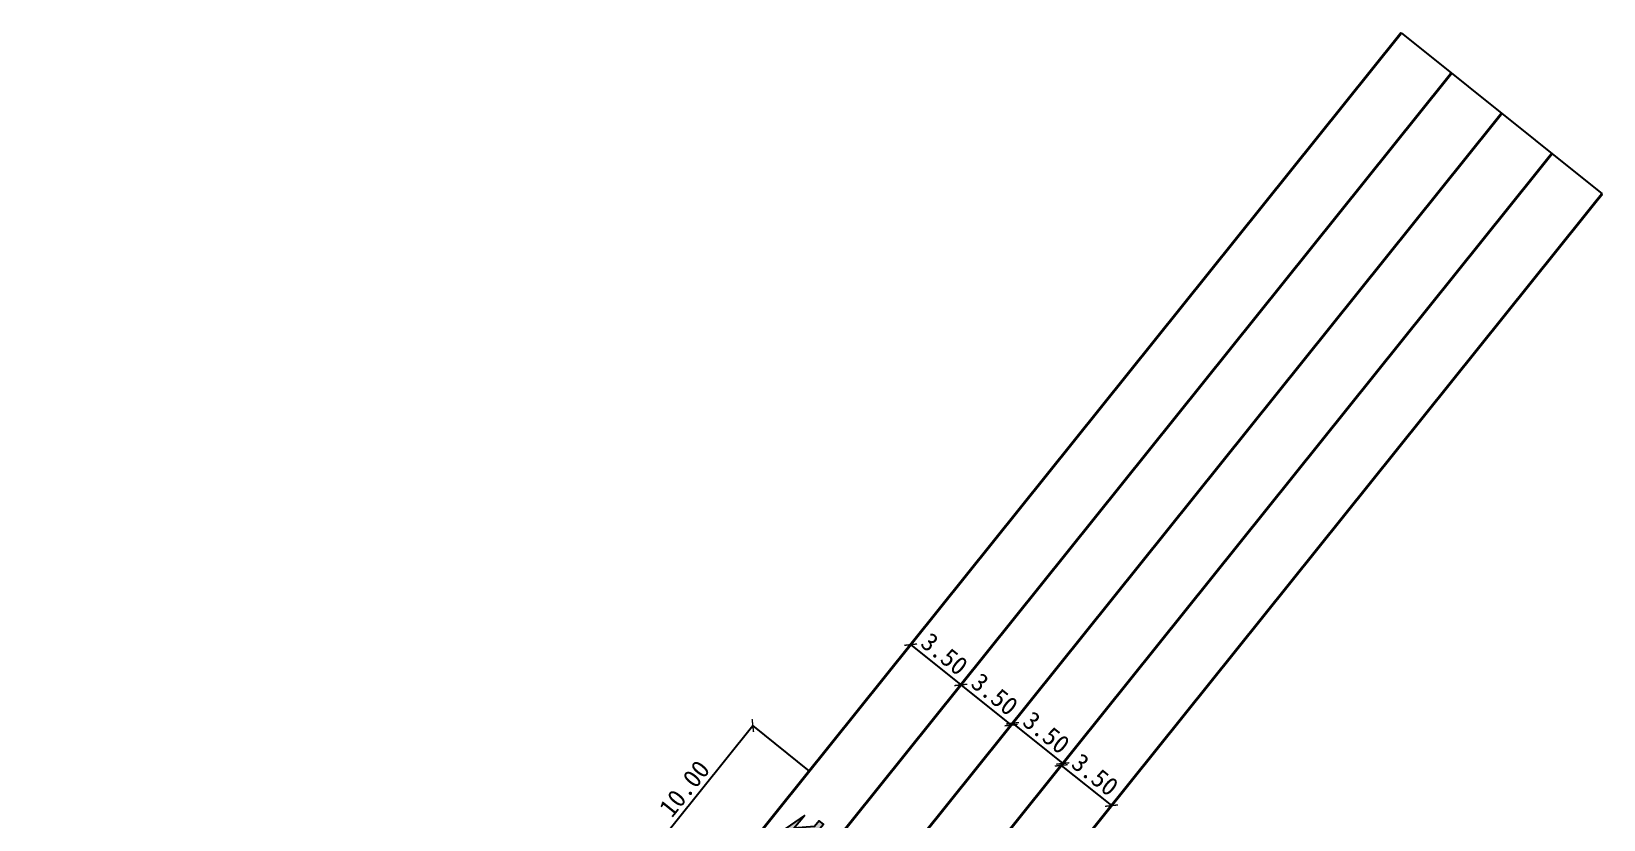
# Model space of a CAD drawing. Header units: millimetres. Extents: x 67546 to 67853, y 50670 to 50921.
# Drawn here: x 67707.3 to 67792.8, y 50860.3 to 50903.2 of the extents above; entities that cross this region are included whole.
import ezdxf

# ---------------------------------------------------------------- set-up
doc = ezdxf.new("R2010")
doc.units = ezdxf.units.MM
doc.linetypes.add('JTSS01', pattern=[6, 2, -4])
for name, color, linetype in [('@-地面图案', 7, 'Continuous'), ('@-标注', 7, 'Continuous'), ('@-注释', 7, 'Continuous'), ('@-辅助设计', 4, 'Continuous')]:
    doc.layers.add(name, color=color, linetype=linetype)
doc.layers.add('@-道路标线', color=7, linetype='Continuous', lineweight=0)
doc.layers.get('0').off()
doc.styles.add('--黑体', font='simhei.ttf')
doc.dimstyles.new('标志标注', dxfattribs={"dimtxt": 1, "dimasz": 0.5, "dimexe": 0, "dimexo": 0, "dimgap": 0.25, "dimtad": 1, "dimzin": 0, "dimdsep": 46, "dimtxsty": '--黑体', "dimblk": 'ARCHTICK', "dimcen": 0.09, "dimadec": 0, "dimazin": 0, "dimtfac": 1, "dimtix": 1, "dimtmove": 1, "dimatfit": 0, "dimfxl": 1, "dimtolj": 1, "dimtzin": 0, "dimarcsym": 0})

# ---------------------------------------------------------------- blocks, each defined once
blk = doc.blocks.new('_ARCHTICK')
at = {"color": 0, "linetype": 'ByBlock', "const_width": 0.15}
blk.add_lwpolyline([(-0.5, -0.5), (0.5, 0.5)], dxfattribs=at)
blk = doc.blocks.new('*D37')
at = {"layer": '@-注释', "color": 0, "lineweight": -2, "transparency": 16777216}
blk.add_line((67755.137, 50869.817), (67757.868, 50867.628), dxfattribs=at)
at = {"layer": 'Defpoints', "color": 0, "transparency": 16777216}
for p in [(67755.137, 50869.817), (67757.868, 50867.628), (67757.868, 50867.628)]:
    blk.add_point(p, dxfattribs=at)
at = {"layer": '@-注释', "color": 0, "lineweight": -2, "transparency": 16777216, "xscale": 0.5, "yscale": 0.5, "zscale": 0.5}
for p, rotation in [((67755.137, 50869.817), 141.2806203996327), ((67757.868, 50867.628), 321.2806203996327)]:
    blk.add_blockref('_ARCHTICK', p, dxfattribs=dict(at, rotation=rotation))
at = {"layer": '@-注释', "color": 0, "transparency": 16777216, "insert": (67756.975, 50869.312), "char_height": 1, "attachment_point": 5, "rotation": 321.28062, "style": '--黑体'}
blk.add_mtext('\\A1;3.50', dxfattribs=at)
blk = doc.blocks.new('*D38')
at = {"layer": '@-注释', "color": 0, "lineweight": -2, "transparency": 16777216}
blk.add_line((67757.868, 50867.628), (67760.599, 50865.439), dxfattribs=at)
at = {"layer": 'Defpoints', "color": 0, "transparency": 16777216}
for p in [(67757.868, 50867.628), (67760.599, 50865.439), (67760.599, 50865.439)]:
    blk.add_point(p, dxfattribs=at)
at = {"layer": '@-注释', "color": 0, "lineweight": -2, "transparency": 16777216, "xscale": 0.5, "yscale": 0.5, "zscale": 0.5}
for p, rotation in [((67757.868, 50867.628), 141.2806203994837), ((67760.599, 50865.439), 321.2806203994837)]:
    blk.add_blockref('_ARCHTICK', p, dxfattribs=dict(at, rotation=rotation))
at = {"layer": '@-注释', "color": 0, "transparency": 16777216, "insert": (67759.706, 50867.123), "char_height": 1, "attachment_point": 5, "rotation": 321.28062, "style": '--黑体'}
blk.add_mtext('\\A1;3.50', dxfattribs=at)
blk = doc.blocks.new('*D39')
at = {"layer": '@-注释', "color": 0, "lineweight": -2, "transparency": 16777216}
for p, q in [((67760.599, 50865.439), (67760.68, 50865.541)), ((67760.68, 50865.541), (67763.411, 50863.352)), ((67763.329, 50863.25), (67763.411, 50863.352))]:
    blk.add_line(p, q, dxfattribs=at)
at = {"layer": 'Defpoints', "color": 0, "transparency": 16777216}
for p in [(67760.599, 50865.439), (67763.329, 50863.25), (67763.411, 50863.352)]:
    blk.add_point(p, dxfattribs=at)
at = {"layer": '@-注释', "color": 0, "lineweight": -2, "transparency": 16777216, "xscale": 0.5, "yscale": 0.5, "zscale": 0.5}
for p, rotation in [((67760.68, 50865.541), 141.2806203998747), ((67763.411, 50863.352), 321.2806203998747)]:
    blk.add_blockref('_ARCHTICK', p, dxfattribs=dict(at, rotation=rotation))
at = {"layer": '@-注释', "color": 0, "transparency": 16777216, "insert": (67762.519, 50865.036), "char_height": 1, "attachment_point": 5, "rotation": 321.28062, "style": '--黑体'}
blk.add_mtext('\\A1;3.50', dxfattribs=at)
blk = doc.blocks.new('*D40')
at = {"layer": '@-注释', "color": 0, "lineweight": -2, "transparency": 16777216}
blk.add_line((67763.329, 50863.25), (67766.06, 50861.06), dxfattribs=at)
at = {"layer": 'Defpoints', "color": 0, "transparency": 16777216}
for p in [(67763.329, 50863.25), (67766.06, 50861.06), (67766.06, 50861.06)]:
    blk.add_point(p, dxfattribs=at)
at = {"layer": '@-注释', "color": 0, "lineweight": -2, "transparency": 16777216, "xscale": 0.5, "yscale": 0.5, "zscale": 0.5}
for p, rotation in [((67763.329, 50863.25), 141.2806203996327), ((67766.06, 50861.06), 321.2806203996327)]:
    blk.add_blockref('_ARCHTICK', p, dxfattribs=dict(at, rotation=rotation))
at = {"layer": '@-注释', "color": 0, "transparency": 16777216, "insert": (67765.167, 50862.745), "char_height": 1, "attachment_point": 5, "rotation": 321.28062, "style": '--黑体'}
blk.add_mtext('\\A1;3.50', dxfattribs=at)
blk = doc.blocks.new('6米直行加右转')
at = {"layer": '@-地面图案'}
blk.add_hatch(color=256, dxfattribs=at).paths.add_polyline_path([(1.6, -0.15), (3.6, -0.15), (3.6, -0.45), (6, 0), (3.6, 0.45), (3.6, 0.15), (0, 0.15), (0, -0.15), (0.4, -0.15), (1.2, -0.95), (0.3, -0.95), (1.8, -1.35), (3.4, -0.95), (2.4, -0.95)])
at = {"layer": '@-地面图案', "linetype": 'Continuous'}
blk.add_lwpolyline([(1.8, -1.35), (3.4, -0.95), (2.4, -0.95), (1.6, -0.15), (3.6, -0.15), (3.6, -0.45), (6, 0), (3.6, 0.45), (3.6, 0.15), (0, 0.15), (0, -0.15), (0.4, -0.15), (1.2, -0.95), (0.3, -0.95)], close=True, dxfattribs=at)
blk = doc.blocks.new('*D49')
at = {"layer": '@-标注', "color": 0, "lineweight": -2, "transparency": 16777216}
for p, q in [((67740.295, 50857.615), (67746.554, 50865.414)), ((67749.633, 50862.943), (67746.554, 50865.414)), ((67743.373, 50855.144), (67740.295, 50857.615))]:
    blk.add_line(p, q, dxfattribs=at)
at = {"layer": 'Defpoints', "color": 0, "transparency": 16777216}
for p in [(67746.554, 50865.414), (67749.633, 50862.943), (67743.373, 50855.144)]:
    blk.add_point(p, dxfattribs=at)
at = {"layer": '@-标注', "color": 0, "lineweight": -2, "transparency": 16777216, "xscale": 0.5, "yscale": 0.5, "zscale": 0.5}
for p, rotation in [((67746.554, 50865.414), 51.24882839221303), ((67740.295, 50857.615), 231.248828392213)]:
    blk.add_blockref('_ARCHTICK', p, dxfattribs=dict(at, rotation=rotation))
at = {"layer": '@-标注', "color": 0, "transparency": 16777216, "insert": (67742.835, 50861.987), "char_height": 1, "attachment_point": 5, "rotation": 51.24883, "style": '--黑体'}
blk.add_mtext('\\A1;10.00', dxfattribs=at)

msp = doc.modelspace()

# ---------------------------------------------------------------- linework, layer by layer
at = {"layer": '@-辅助设计'}
msp.add_lwpolyline([(67781.822, 50903.103), (67792.746, 50894.346)], dxfattribs=at)
at = {"layer": '@-道路标线', "color": 7, "linetype": 'Continuous', "const_width": 0.15, "flags": 128}
for points in [[(67743.373, 50855.144), (67781.822, 50903.103)], [(67754.296, 50846.387), (67792.746, 50894.346)]]:
    msp.add_lwpolyline(points, dxfattribs=at)
at = {"layer": '@-道路标线', "color": 7, "linetype": 'JTSS01', "const_width": 0.15, "flags": 128}
msp.add_lwpolyline([(67746.104, 50852.955), (67784.553, 50900.914)], dxfattribs=at)
at = {"layer": '@-道路标线', "color": 30, "linetype": 'JTSS01', "const_width": 0.15, "flags": 128}
msp.add_lwpolyline([(67748.835, 50850.765), (67787.284, 50898.725)], dxfattribs=at)
at = {"layer": '@-道路标线', "color": 7, "linetype": 'JTSS01', "flags": 128}
msp.add_lwpolyline([(67707.396, 50794.282, 0.15, 0.15, 0), (67719.9, 50809.878, 0.15, 0.15, 0), (67732.41, 50825.483, 0.15, 0.15, 0), (67751.566, 50848.576, 0.15, 0.15, 0), (67790.015, 50896.535, 0, 0, 0)], format="xyseb", dxfattribs=at)

# ---------------------------------------------------------------- block references
at = {"layer": '@-地面图案', "rotation": 229.7228814570027}
msp.add_blockref('6米直行加右转', (67750.276, 50860.139), dxfattribs=at)

# ---------------------------------------------------------------- dimensions: what is measured, and where the dimension line sits
at = {"layer": '@-标注'}
dim = msp.add_aligned_dim(p1=(67743.373, 50855.144), p2=(67749.633, 50862.943), distance=3.947, dimstyle='标志标注', dxfattribs=at)
dim.commit()
dim.dimension.update_dxf_attribs({"geometry": '*D49', "text_midpoint": (67742.835, 50861.987)})
at = {"layer": '@-注释'}
for p1, p2, distance, picture, middle in [((67755.137, 50869.817), (67757.868, 50867.628), 0, '*D37', (67756.975, 50869.312)), ((67757.868, 50867.628), (67760.599, 50865.439), 0, '*D38', (67759.706, 50867.123)), ((67760.599, 50865.439), (67763.329, 50863.25), 0.131, '*D39', (67762.519, 50865.036)), ((67763.329, 50863.25), (67766.06, 50861.06), 0, '*D40', (67765.167, 50862.745))]:
    dim = msp.add_aligned_dim(p1=p1, p2=p2, distance=distance, dimstyle='标志标注', dxfattribs=at)
    dim.commit()
    dim.dimension.update_dxf_attribs({"geometry": picture, "text_midpoint": middle})

doc.saveas('drawing.dxf')
